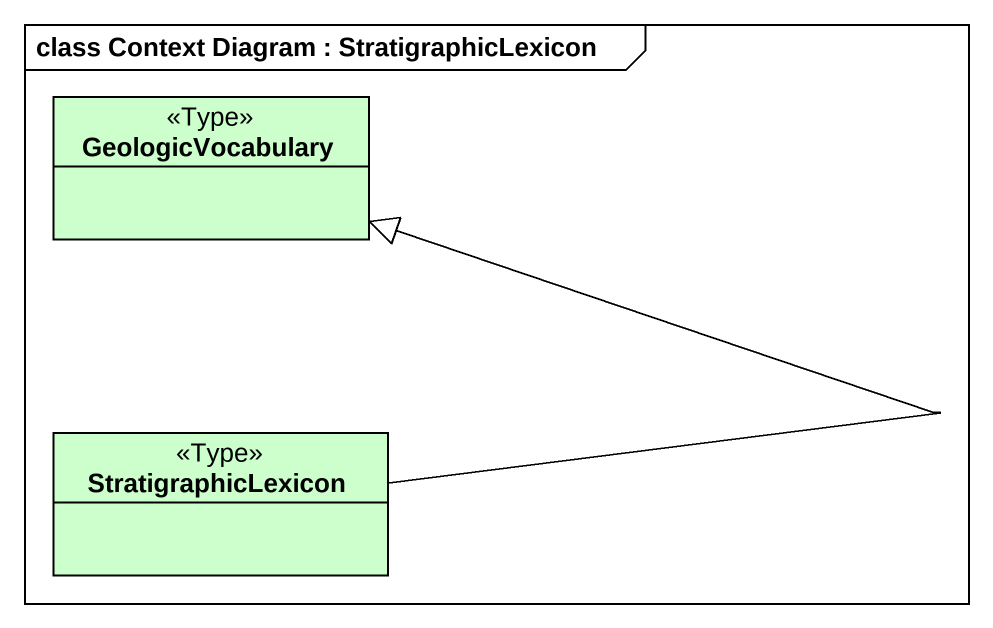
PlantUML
@startuml
mainframe class Context Diagram : StratigraphicLexicon
hide circle
hide empty members
class GeologicVocabulary <<Type>> #CCFFCC
class StratigraphicLexicon <<Type>> #CCFFCC
StratigraphicLexicon -up-|> GeologicVocabulary
@enduml
